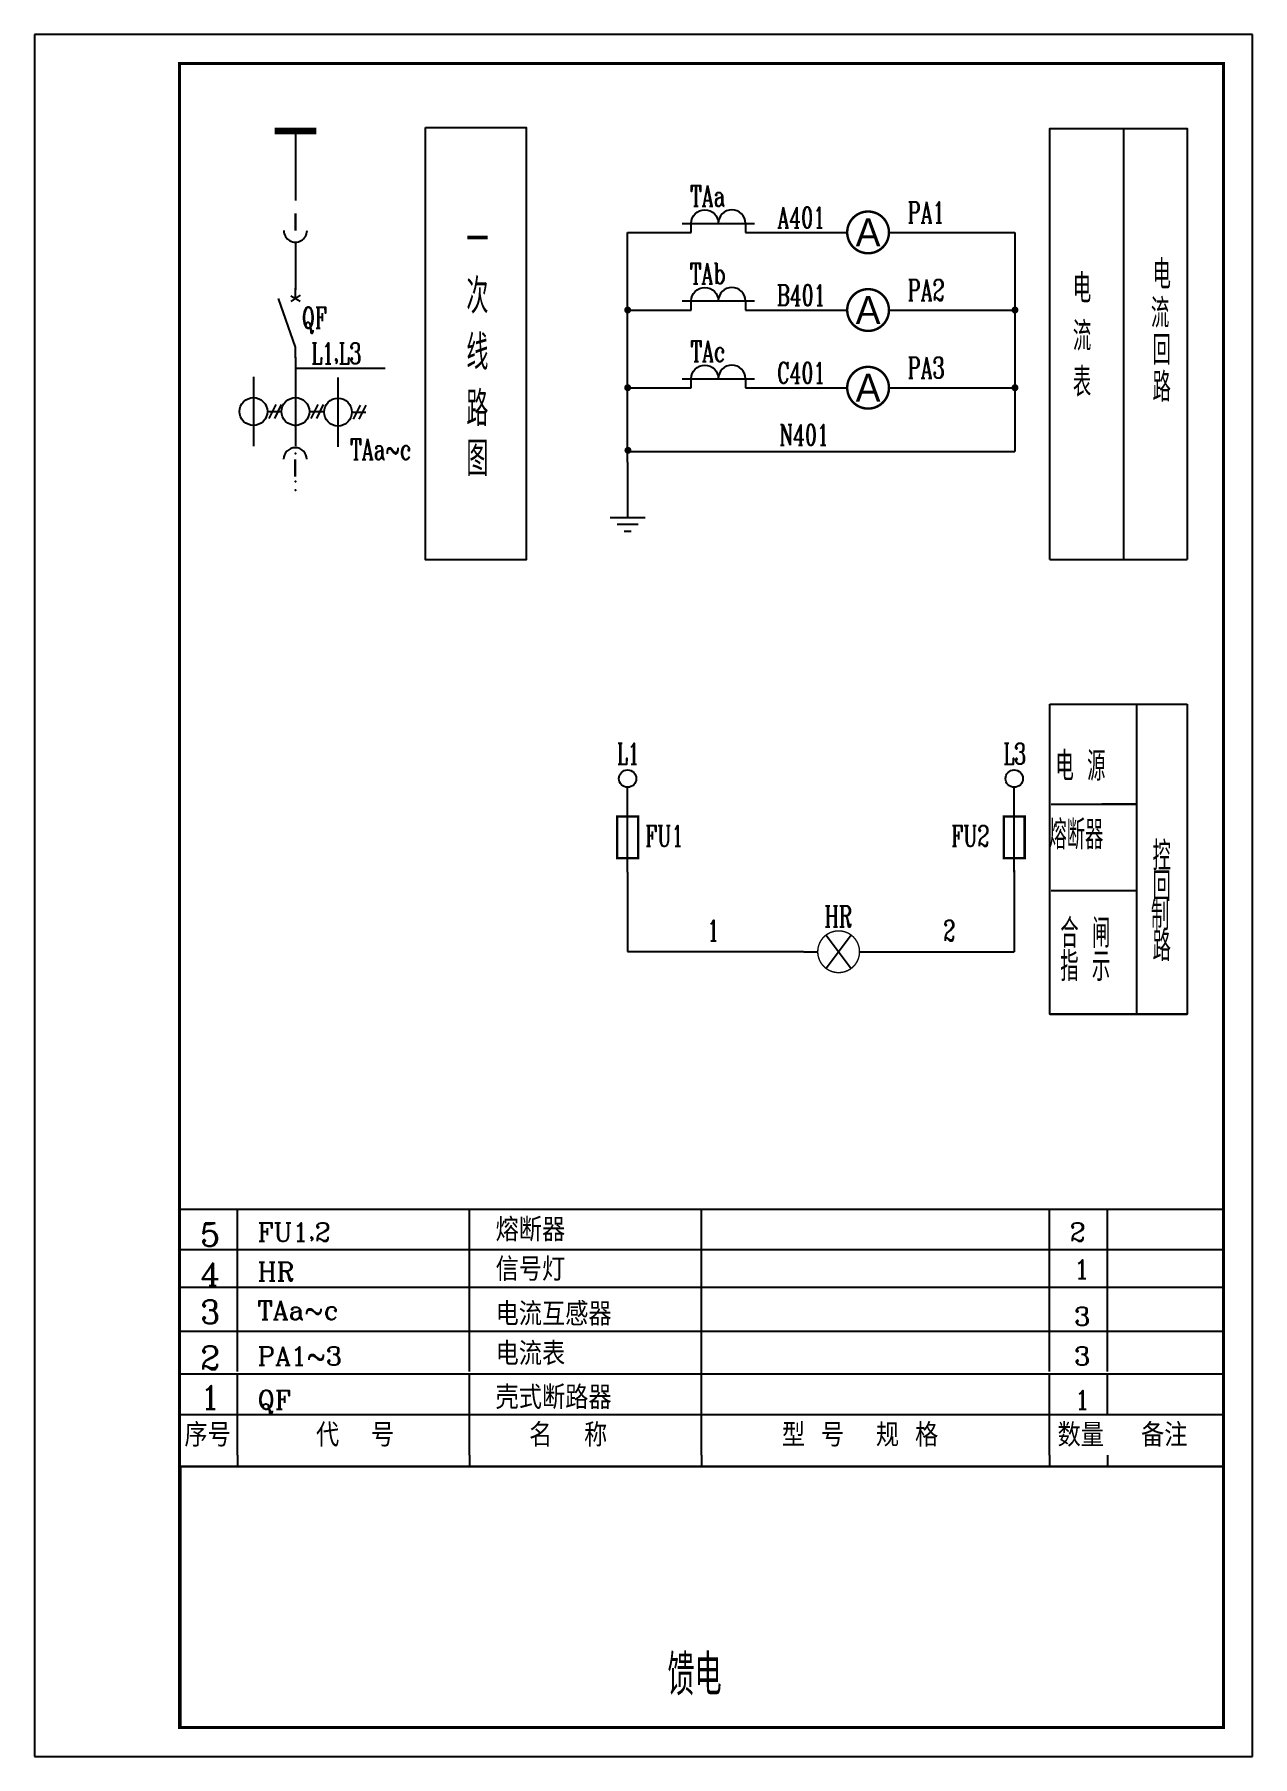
# Model space of a CAD drawing. Extents: x 0 to 210, y 0 to 297.
import ezdxf
from ezdxf.enums import TextEntityAlignment as Align

# ---------------------------------------------------------------- set-up
doc = ezdxf.new("R2010")
doc.units = 0
doc.header["$LTSCALE"] = 15
doc.header["$MEASUREMENT"] = 0
doc.linetypes.add('HIDDEN', pattern=[0.375, 0.25, -0.125])
doc.layers.get('0').update_dxf_attribs({"linetype": 'CONTINUOUS'})
for name, color, linetype in [('BORDER', 15, 'CONTINUOUS'), ('CONNECT', 3, 'CONTINUOUS'), ('DIM', 1, 'CONTINUOUS'), ('SLIM', 4, 'CONTINUOUS')]:
    doc.layers.add(name, color=color, linetype=linetype)
doc.styles.add('AHZTXT', font='COMPLEX', dxfattribs={"width": 0.666667, "bigfont": 'AHZTXT'})
doc.styles.add('HZTXT', font='COMPLEX', dxfattribs={"bigfont": 'HZTXT'})
doc.styles.add('STL1', font='GREEKC.SHX')

# ---------------------------------------------------------------- blocks, each defined once
blk = doc.blocks.new('SYMB04')
at = {"color": 7}
for p, q in [((8, 2.5), (8, -2.5)), ((0, 0), (8, 0)), ((9, 1.5), (9, -1.5)), ((10, 0.5), (10, -0.5))]:
    blk.add_line(p, q, dxfattribs=at)
for points, const_width in [([(8, 2.5), (8, -2.5)], 0.3), ([(9, 1.5), (9, -1.5)], 0.2)]:
    blk.add_lwpolyline(points, dxfattribs=dict(at, const_width=const_width))
blk = doc.blocks.new('SYMC08')
for p, q in [((4, 4), (6, 3)), ((4, 3.2), (6, 2.2)), ((5, 2), (5, 4)), ((0, 0), (10, 0))]:
    blk.add_line(p, q)
blk.add_circle((5, 0), 2)
blk = doc.blocks.new('SYMB02')
at = {"color": 7}
blk.add_line((10, 0), (0, 0), dxfattribs=at)
at = {"color": 7, "const_width": 1}
blk.add_lwpolyline([(10, 3), (10, -3)], dxfattribs=at)
blk = doc.blocks.new('SYMC14')
blk.add_lwpolyline([(10, 0, 0, 0, 0), (6.5, 0, 0, 3, 0), (3.5, 0, 0, 0, 0), (0, 0, 0, 0, 0)], format="xyseb")
blk = doc.blocks.new('SYMC05')
blk.add_lwpolyline([(0, 0, 0, 0, 0), (8, 0, 0.4, 0.4, 0), (5, 0, 0.4, 0.4, 0)], format="xyseb")
blk.add_arc((8, 0), 2, 270, 90)
blk = doc.blocks.new('SYMC01')
at = {"color": 7}
for p, q in [((1.5, 0), (0, 0)), ((10, 0), (8.5, 0))]:
    blk.add_line(p, q, dxfattribs=at)
for p, q in [((1.04, 0.66), (1.92, -0.66)), ((1.12, -0.66), (1.9, 0.66)), ((8.5, 0), (1.5, -2.43))]:
    blk.add_line(p, q)
blk = doc.blocks.new('SYMB30')
at = {"color": 7}
blk.add_line((0, 0), (10, 0), dxfattribs=at)
at = {"color": 7, "const_width": 0.35}
blk.add_lwpolyline([(8, -1.5), (8, 1.5), (2, 1.5), (2, -1.5)], close=True, dxfattribs=at)
blk = doc.blocks.new('SYMB05')
at = {"color": 7}
blk.add_line((0, 0), (7, 0), dxfattribs=at)
blk.add_circle((8.5, 0), 1.5, dxfattribs=at)
blk = doc.blocks.new('SYMB36')
at = {"color": 7}
for p, q in [((0, 0), (2, 0)), ((1, 1), (9, 1)), ((2, 0), (2, 1)), ((8, 1), (8, 0)), ((8, 0), (10, 0))]:
    blk.add_line(p, q, dxfattribs=at)
blk.add_lwpolyline([(2, 1, -1), (5, 1, -2.414214)], format="xyb", dxfattribs=at)
blk.add_arc((6.5, 1), 1.5, 0, 180, dxfattribs=at)
blk = doc.blocks.new('SYMB41')
at = {"color": 7}
for p, q in [((0, 0), (2, 0)), ((3.2, 2.4), (6.8, -2.4)), ((8, 0), (10, 0))]:
    blk.add_line(p, q, dxfattribs=at)
at = {"color": 7, "const_width": 0.2}
blk.add_lwpolyline([(2, 0, 1), (8, 0, 1)], format="xyb", close=True, dxfattribs=at)
at = {"color": 7}
blk.add_lwpolyline([(6.8, 2.4), (3.2, -2.4)], dxfattribs=at)
blk = doc.blocks.new('SYMB52')
at = {"color": 7}
for p, q in [((0, 0), (2, 0)), ((8, 0), (10, 0))]:
    blk.add_line(p, q, dxfattribs=at)
at = {"color": 7, "const_width": 0.35}
blk.add_lwpolyline([(2, 0, 1), (8, 0, 1), (2, 0, -0.185156)], format="xyb", dxfattribs=at)
at = {"color": 7, "style": 'STL1'}
blk.add_text('A', height=4, dxfattribs=at).set_placement((5, 0), align=Align.MIDDLE)

msp = doc.modelspace()

# ---------------------------------------------------------------- linework, layer by layer
at = {"linetype": 'Continuous'}
for p, q in [((187.75, 280.79), (187.75, 206.44)), ((175.05, 206.44), (198.75, 206.44)), ((175.05, 181.49), (198.75, 181.49)), ((189.97, 181.49), (189.97, 128.03)), ((175.3, 164.26), (189.97, 164.26)), ((189.97, 164.26), (183.99, 164.26)), ((175.3, 149.37), (189.97, 149.37)), ((175.05, 128.03), (198.7, 128.03))]:
    msp.add_line(p, q, dxfattribs=at)
at = {"color": 3, "linetype": 'ByBlock'}
for p, q in [((149.72, 262.86), (169.04, 262.86)), ((169.04, 262.86), (169.04, 225.06)), ((149.72, 249.47), (169.04, 249.47)), ((149.72, 236.07), (169.04, 236.07)), ((102.27, 225.06), (169.04, 225.06))]:
    msp.add_line(p, q, dxfattribs=at)
at = {"linetype": 'ByBlock'}
msp.add_line((45.09, 239.46), (60.45, 239.46), dxfattribs=at)
at = {"color": 3, "linetype": 'Continuous'}
for p, q in [((35, 52), (35, 50)), ((75, 52), (75, 50)), ((115, 52), (115, 50)), ((175, 52), (175, 50)), ((185, 52), (185, 50))]:
    msp.add_line(p, q, dxfattribs=at)
at = {"linetype": 'ByBlock'}
msp.add_lwpolyline([(67.39, 280.93), (84.78, 280.93), (84.78, 206.37), (67.39, 206.37)], close=True, dxfattribs=at)
for points in [[(175.05, 206.44), (175.05, 280.79), (198.75, 280.79), (198.75, 206.44)], [(198.75, 181.49), (198.75, 128.03), (175.05, 128.03), (175.05, 181.49)]]:
    msp.add_lwpolyline(points, dxfattribs=at)
at = {"const_width": 0.6}
for points in [[(101.97, 249.47, 1), (102.57, 249.47, 1)], [(168.74, 249.47, 1), (169.34, 249.47, 1)], [(101.97, 236.07, 1), (102.57, 236.07, 1)], [(168.74, 236.07, 1), (169.34, 236.07, 1)], [(102.02, 225.28, 1), (102.62, 225.28, 1)]]:
    msp.add_lwpolyline(points, format="xyb", close=True, dxfattribs=at)
at = {"color": 15, "const_width": 0.4}
msp.add_lwpolyline([(205.2, 50), (25.2, 50), (25.2, 5)], dxfattribs=at)
at = {"color": 3, "linetype": 'HIDDEN'}
msp.add_point((45, 241.27), dxfattribs=at)
at = {"color": 170, "linetype": 'HIDDEN'}
for p in [(45, 229.36), (45, 224.72), (45, 219.9), (45, 218.39)]:
    msp.add_point(p, dxfattribs=at)
at = {"layer": 'BORDER', "linetype": 'Continuous'}
for p, q in [((210, 297), (0, 297)), ((0, 297), (0, 0)), ((210, 0), (210, 297)), ((0, 0), (210, 0))]:
    msp.add_line(p, q, dxfattribs=at)
at = {"layer": 'BORDER', "linetype": 'Continuous', "const_width": 0.5}
msp.add_lwpolyline([(25, 5), (205, 5), (205, 292), (25, 292)], close=True, dxfattribs=at)
at = {"layer": 'CONNECT', "color": 3}
for p, q in [((102.27, 262.86), (110.1, 262.86)), ((102.27, 223.26), (102.27, 262.86)), ((125.7, 262.86), (137.98, 262.86)), ((102.27, 249.47), (110.1, 249.47)), ((125.7, 249.47), (137.98, 249.47)), ((102.27, 236.07), (110.1, 236.07)), ((125.7, 236.07), (137.98, 236.07)), ((102.27, 152.52), (102.27, 138.82)), ((168.91, 152.89), (168.91, 145.94)), ((168.91, 151.07), (168.91, 138.8)), ((102.27, 138.82), (132.56, 138.82)), ((144.58, 138.79), (168.89, 138.79))]:
    msp.add_line(p, q, dxfattribs=at)
at = {"layer": 'CONNECT', "color": 3, "linetype": 'Continuous'}
msp.add_line((45, 261.07), (45, 252.96), dxfattribs=at)
at = {"layer": 'CONNECT', "color": 3, "linetype": 'HIDDEN'}
msp.add_line((45, 241.32), (45, 237.97), dxfattribs=at)
at = {"layer": 'SLIM', "color": 4, "linetype": 'Continuous'}
for p, q in [((25, 94.43), (205, 94.43)), ((25, 94.43), (205, 94.43)), ((35, 87.43), (35, 94.43)), ((75, 87.43), (75, 94.43)), ((115, 87.43), (115, 94.43)), ((175, 87.43), (175, 94.43)), ((185, 87.43), (185, 94.43)), ((25, 87.43), (205, 87.43)), ((35, 80.43), (35, 87.43)), ((75, 80.43), (75, 87.43)), ((115, 66), (115, 87.43)), ((175, 80.43), (175, 87.43)), ((185, 80.43), (185, 87.43)), ((25, 80.95), (205, 80.95)), ((35, 73.39), (35, 80.39)), ((75, 73.39), (75, 80.39)), ((175, 73.39), (175, 80.39)), ((185, 73.39), (185, 80.39)), ((25, 73.39), (205, 73.39)), ((35, 66.39), (35, 73.39)), ((75, 66.39), (75, 73.39)), ((175, 66.39), (175, 73.39)), ((185, 66.39), (185, 73.39)), ((25, 66), (205, 66)), ((35, 59), (35, 66)), ((75, 59), (75, 66)), ((115, 59), (115, 66)), ((175, 59), (175, 66)), ((185, 59), (185, 66)), ((25, 59), (205, 59)), ((35, 52), (35, 59)), ((75, 52), (75, 59)), ((115, 52), (115, 59)), ((175, 52), (175, 59))]:
    msp.add_line(p, q, dxfattribs=at)

# ---------------------------------------------------------------- block references
at = {"color": 170, "linetype": 'HIDDEN', "xscale": 1.2, "yscale": 1.2, "zscale": 1.2}
for name, p, rotation in [('SYMB02', (44.99, 268.35), 90), ('SYMC01', (45, 253.27), 270), ('SYMC08', (37.76, 237.97), 270), ('SYMC08', (45, 237.97), 270), ('SYMC08', (52.33, 237.86), 270)]:
    msp.add_blockref(name, p, dxfattribs=dict(at, rotation=rotation))
at = {"color": 3, "linetype": 'Continuous'}
for p, rotation in [((44.99, 271.17), 270), ((44.95, 215.73), 90)]:
    msp.add_blockref('SYMC05', p, dxfattribs=dict(at, rotation=rotation))
at = {"color": 170}
for name, p, xscale, yscale, zscale in [('SYMB36', (110.1, 262.86), 1.56, 1.56, 1.56), ('SYMB52', (137.72, 262.86), 1.2, 1.2, 1.2), ('SYMB36', (110.1, 249.47), 1.56, 1.56, 1.56), ('SYMB52', (137.72, 249.47), 1.2, 1.2, 1.2), ('SYMB36', (110.1, 236.07), 1.56, 1.56, 1.56), ('SYMB52', (137.72, 236.07), 1.2, 1.2, 1.2), ('SYMB41', (132.64, 138.8), 1.2, 1.2, 1.2)]:
    msp.add_blockref(name, p, dxfattribs=dict(at, xscale=xscale, yscale=yscale, zscale=zscale))
at = {"color": 170, "xscale": 1.2, "yscale": 1.2, "zscale": 1.2}
for name, p, rotation in [('SYMB04', (102.27, 223.26), 270), ('SYMB30', (102.27, 152.52), 90), ('SYMB30', (168.91, 152.52), 90)]:
    msp.add_blockref(name, p, dxfattribs=dict(at, rotation=rotation))
at = {"color": 170, "linetype": 'Continuous', "xscale": 1.2, "yscale": 1.2, "zscale": 1.2, "rotation": 270}
msp.add_blockref('SYMC14', (44.95, 218.3), dxfattribs=at)
at = {"color": 170, "linetype": 'Continuous', "rotation": 90}
for p in [(102.26, 160.16), (168.91, 160.16)]:
    msp.add_blockref('SYMB05', p, dxfattribs=at)

# ---------------------------------------------------------------- texts
at = {"linetype": 'Continuous', "style": 'AHZTXT', "width": 0.666667}
for s, height, p in [('一', 6, (74.46, 258.59)), ('电', 5, (192.76, 253.1)), ('次', 6, (74.46, 248.87)), ('电', 5, (179.02, 250.72)), ('流', 5, (192.47, 246.43)), ('流', 5, (179.02, 242.47)), ('线', 6, (74.46, 239.16)), ('回', 5, (192.76, 240.07)), ('表', 5, (179.02, 234.53)), ('路', 5, (192.76, 233.68)), ('路', 6, (74.46, 229.44)), ('图', 6, (74.46, 220.82)), ('电 源', 5, (176.02, 168.29)), (' 熔断器', 5, (172.5, 156.46)), ('控', 5, (192.76, 152.82)), ('回', 5, (192.76, 147.56)), ('制', 5, (192.47, 142.46)), ('合 闸 ', 5, (176.85, 139.47)), ('路', 5, (192.76, 137.2)), ('指 示 ', 5, (176.85, 133.75))]:
    msp.add_text(s, height=height, dxfattribs=at).set_placement(p)
at = {"color": 7, "linetype": 'Continuous', "style": 'HZTXT'}
for s, height, p in [('熔断器', 4, (79.5, 88.86)), ('5', 4, (28.59, 88.01)), ('FU1,2', 3.2, (38.45, 88.86)), ('2', 3.2, (178.47, 88.86)), ('信号灯', 4, (79.5, 82.04)), ('4', 4, (28.59, 81.17)), ('HR', 3.2, (38.45, 82.04)), ('1', 3.2, (179.18, 82.46)), ('3', 4, (28.59, 74.69)), ('TAa~c', 3.2, (38.45, 75.39)), ('电流互感器', 4, (79.5, 74.33)), ('3', 3.2, (179.26, 74.33)), ('电流表', 4, (79.5, 67.49)), ('2', 4, (28.59, 66.77)), ('PA1~3', 3.2, (38.45, 67.49)), ('3', 3.2, (179.26, 67.49)), ('1', 4, (28.59, 59.94)), ('QF', 3.2, (38.45, 59.94)), ('壳式断路器', 4, (79.5, 59.94)), ('1', 3.2, (179.26, 59.94)), ('序号', 4, (25.85, 53.46)), ('代  号', 4, (48.53, 53.46)), ('名  称', 4, (85.27, 53.46)), ('型 号  规 格', 4, (128.84, 53.46)), ('数量 ', 4, (176.38, 53.46)), ('备注', 4, (190.78, 53.46))]:
    msp.add_text(s, height=height, dxfattribs=at).set_placement(p)
at = {"color": 5, "style": 'HZTXT', "width": 0.666667}
msp.add_text('馈电', height=7, dxfattribs=at).set_placement((109.14, 10.59))
at = {"layer": 'DIM', "color": 1, "linetype": 'Continuous', "style": 'AHZTXT', "width": 0.666667}
for s, p in [('TAa', (116.1, 267.36)), ('PA1', (153.7, 264.51)), ('A401', (132.18, 263.63)), ('TAb', (116.1, 253.97)), ('B401', (132.18, 250.24)), ('PA2', (153.7, 251.12)), ('TAc', (116.1, 240.57)), ('PA3', (153.7, 237.72)), ('C401', (132.18, 236.84)), ('N401', (132.68, 226.14)), ('FU1', (108.58, 156.98)), ('FU2', (161.34, 156.98)), ('HR', (138.56, 143.1)), ('1', (117.03, 140.67)), ('2', (157.72, 140.67))]:
    msp.add_text(s, height=3.6, dxfattribs=at).set_placement(p, align=Align.CENTER)
for s, p in [('QF', (46.09, 246.36)), ('L1,L3', (47.72, 240.21)), ('TAa~c', (54.46, 223.67)), ('L1', (100.4, 171.16)), ('L3', (167.04, 171.16))]:
    msp.add_text(s, height=3.6, dxfattribs=at).set_placement(p)

doc.saveas('drawing.dxf')
